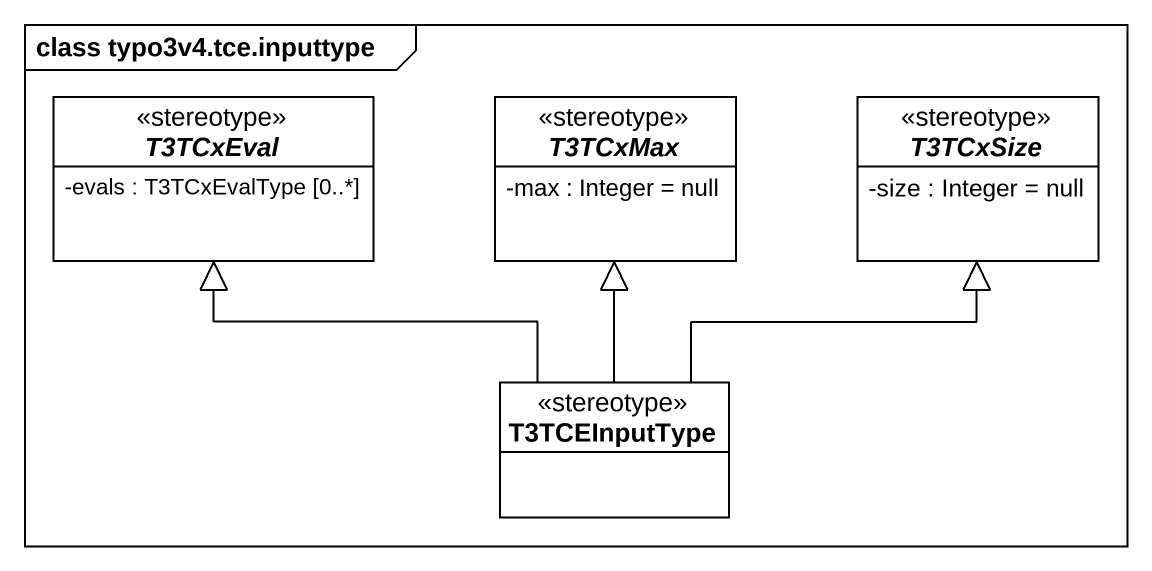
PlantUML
@startuml
mainframe class typo3v4.tce.inputtype
hide circle
hide empty members
skinparam classAttributeIconSize 0
abstract class T3TCxEval <<stereotype>> {
  -evals : T3TCxEvalType [0..*]
}
abstract class T3TCxMax <<stereotype>> {
  -max : Integer = null
}
abstract class T3TCxSize <<stereotype>> {
  -size : Integer = null
}
class T3TCEInputType <<stereotype>>
T3TCEInputType -up-|> T3TCxEval
T3TCEInputType -up-|> T3TCxMax
T3TCEInputType -up-|> T3TCxSize
@enduml
